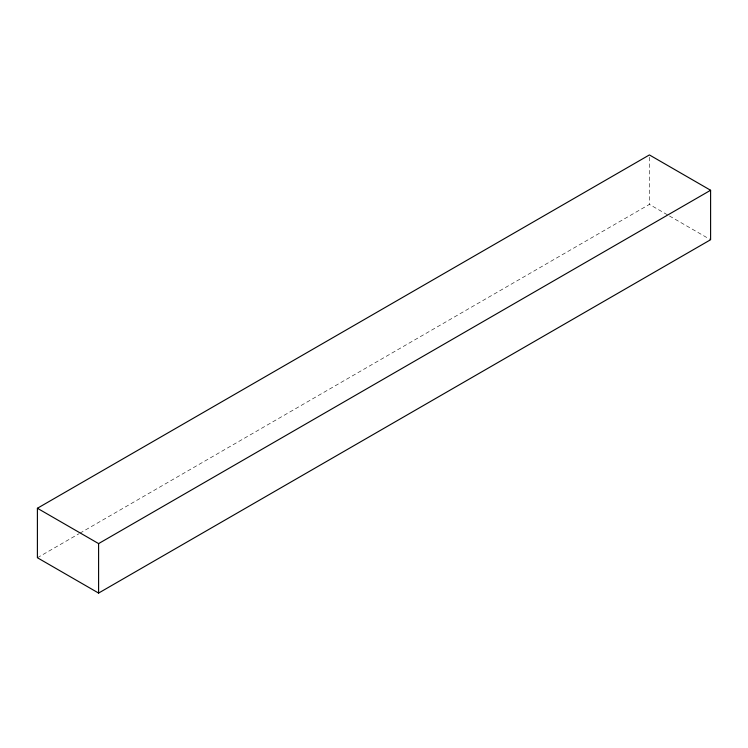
<?xml version="1.0" encoding="UTF-8"?>
<svg xmlns="http://www.w3.org/2000/svg" width="748" height="748" viewBox="0 0 748 748"><rect width="100%" height="100%" fill="white"/><g stroke="black" fill="none" stroke-linecap="round" stroke-linejoin="round"><path stroke-width="0.56" stroke-dasharray="3.74 2.81" d="M37.4 557.737L78.877 533.792M79.886 533.202L649.404 204.4L668.46 215.405M669.469 215.985L710.6 239.734M649.404 157.23L649.404 204.4"/><path stroke-width="1.12" d="M37.4 508.266L649.404 154.929L710.6 190.263L710.6 239.734L98.596 593.071L37.4 557.737L37.4 508.266L98.596 543.6L710.6 190.263M98.596 543.6L98.596 593.071"/></g></svg>
